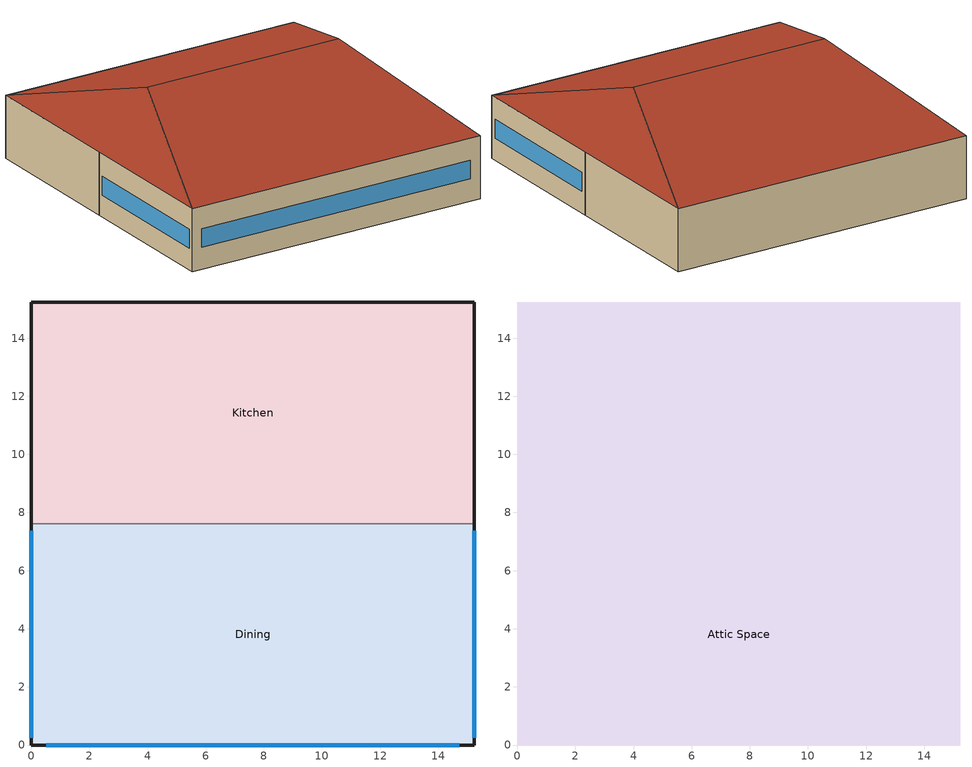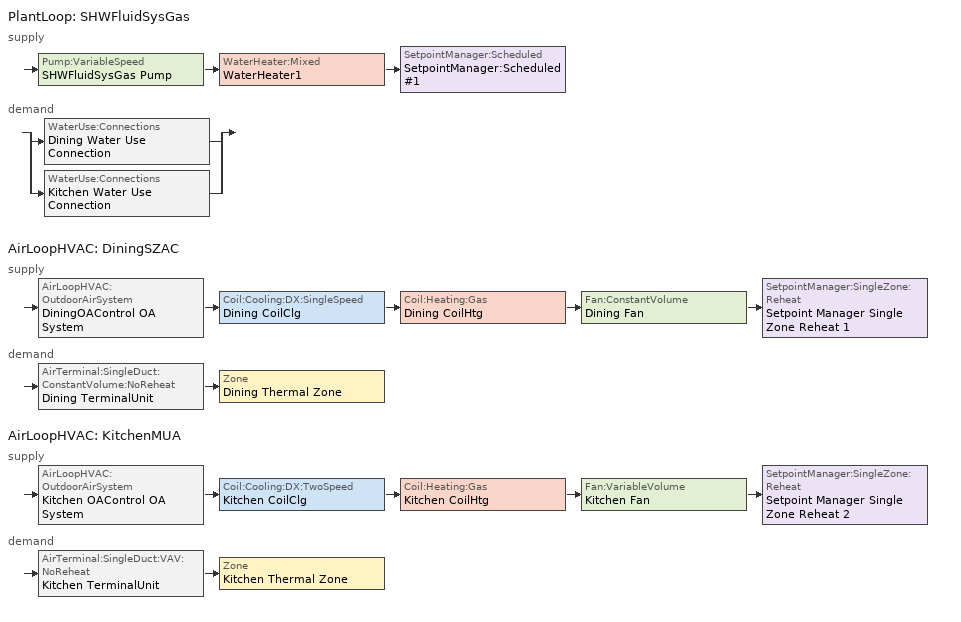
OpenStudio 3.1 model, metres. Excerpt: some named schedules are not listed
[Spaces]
Dining
 floor ground (Dining_Floor Base_CZ12-SlabOnOrBelowGradeF073): 15.24,7.62 15.24,0 0,0 0,7.62 z0
 wall outside (Base_CZ12-NonresMetalFrameWallU055): 0,7.62 0,0 15.24,0 15.24,7.62 z0:3.05
 wall to Kitchen (NACM_Interior Wall): 15.24,7.62 0,7.62 z0:3.05
 window (Base_AllCZ_FixedWindowU34): 15.24,0.25 15.24,7.37 / 0.51,0 14.74,0 / 0,7.37 0,0.25 z1.07:1.98
Kitchen
 floor ground (Kitchen_Floor Base_CZ12-SlabOnOrBelowGradeF073): 15.24,15.24 15.24,7.62 0,7.62 0,15.24 z0
 wall outside (Base_CZ12-NonresMetalFrameWallU055): 15.24,7.62 15.24,15.24 0,15.24 0,7.62 z0:3.05
Attic Space
 floor to Dining (NACM_Drop Ceiling): 15.24,7.62 15.24,0 0,0 0,7.62 z3.05
 floor to Kitchen (NACM_Drop Ceiling): 15.24,15.24 15.24,7.62 0,7.62 0,15.24 z3.05
 roof outside (Base_CZ12-SteepNonresWoodFramingAndOtherRoofU034): 12.7,7.62,5.59 15.24,0,3.05 15.24,15.24,3.05; 12.7,7.62,5.59 15.24,15.24,3.05 0,15.24,3.05 2.54,7.62,5.59; 2.54,7.62,5.59 0,0,3.05 15.24,0,3.05 12.7,7.62,5.59; 2.54,7.62,5.59 0,15.24,3.05 0,0,3.05
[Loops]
PlantLoop 'SHWFluidSysGas'
 supply: Pump:VariableSpeed 'SHWFluidSysGas Pump' > WaterHeater:Mixed 'WaterHeater1' > SetpointManager:Scheduled 'SetpointManager:Scheduled #1'
 demand: split
  | WaterUse:Connections 'Dining Water Use Connection'
  | WaterUse:Connections 'Kitchen Water Use Connection'
AirLoopHVAC 'DiningSZAC'
 supply: AirLoopHVAC:OutdoorAirSystem 'DiningOAControl OA System' > Coil:Cooling:DX:SingleSpeed 'Dining CoilClg' > Coil:Heating:Gas 'Dining CoilHtg' > Fan:ConstantVolume 'Dining Fan' > SetpointManager:SingleZone:Reheat 'Setpoint Manager Single Zone Reheat 1'
 demand: AirTerminal:SingleDuct:ConstantVolume:NoReheat 'Dining TerminalUnit' > Zone 'Dining Thermal Zone'
AirLoopHVAC 'KitchenMUA'
 supply: AirLoopHVAC:OutdoorAirSystem 'Kitchen OAControl OA System' > Coil:Cooling:DX:TwoSpeed 'Kitchen CoilClg' > Coil:Heating:Gas 'Kitchen CoilHtg' > Fan:VariableVolume 'Kitchen Fan' > SetpointManager:SingleZone:Reheat 'Setpoint Manager Single Zone Reheat 2'
 demand: AirTerminal:SingleDuct:VAV:NoReheat 'Kitchen TerminalUnit' > Zone 'Kitchen Thermal Zone'
[Site]
SACRAMENTO EXECUTIVE: Latitude {deg}=38.58; Longitude {deg}=-121.49; Time Zone {hr}=-8; Elevation {m}=4.572
[SizingPeriod:DesignDay] Barometric Pressure {Pa}=101284; Wind Speed {m/s}=2.3; Sky Clearness=0; Rain Indicator=0; Snow Indicator=0; Day of Month=21; Daylight Saving Time Indicator=0; Humidity Indicating Type=Wetbulb; Dry-Bulb Temperature Range Modifier Type=DefaultMultipliers
Name | Maximum Dry-Bulb Temperature {C} | Daily Dry-Bulb Temperature Range {deltaC} | Humidity Indicating Conditions at Maximum Dry-Bulb | Wind Direction {deg} | Month | Day Type | Solar Model Indicator | ASHRAE Taub | ASHRAE Taud
SACRAMENTO EXECUTIVE Ann Htg 99.6% Condns DB | -0.3 | 0 | -0.3 | 330 | 12 | WinterDesignDay | ASHRAEClearSky
SACRAMENTO EXECUTIVE  June .4% Condns DB=>MCWB | 39.4 | 16.5 | 21.6 | 220 | 6 | SummerDesignDay | ASHRAETau | 0.362 | 2.413
SACRAMENTO EXECUTIVE  July .4% Condns DB=>MCWB | 40.1 | 17.7 | 22 | 220 | 7 | SummerDesignDay | ASHRAETau | 0.363 | 2.407
SACRAMENTO EXECUTIVE  August .4% Condns DB=>MCWB | 40.1 | 17.5 | 21.2 | 220 | 8 | SummerDesignDay | ASHRAETau | 0.347 | 2.442
[Site:WaterMainsTemperature]
Calculation Method=Schedule; Temperature Schedule=WaterMainCZ12
[Building]
QS Restaurant: North Axis {deg}=0
[Material]
Name | Roughness | Thickness {m} | Conductivity {W/m-K} | Density {kg/m3} | Specific Heat {J/kg-K} | Thermal Absorptance | Solar Absorptance | Visible Absorptance
Stucco - 7/8 in. | MediumRough | 0.022352 | 0.700948 | 1855.1 | 837.36 | 0.9 | 0.7 | 0.8
Air - Metal Wall Framing - 16 or 24 in. OC; Air - Metal Wall Framing - 16 or 24 in. OC 1 | Smooth | 0.1397 | 1.22017 | 1.28148 | 1004.832
Gypsum Board - 1/2 in. | Smooth | 0.0127 | 0.158656 | 640.739 | 1130.436 | 0.9 | 0.7 | 0.8
Gypsum Board - 5/8 in. | MediumRough | 0.016002 | 0.158656 | 640.739 | 1130.436 | 0.9 | 0.7 | 0.8
Metal Standing Seam - 1/16 in. | MediumRough | 0.0015875 | 2.21534 | 7820.53 | 502.416 | 0.8 | 0.75 | 0.8
Compliance Insulation R28.63 | Smooth | 0.116061 | 0.0230188 | 16.0185 | 1130.436 | 0.9 | 0.7 | 0.8
Acoustic Tile - 3/4 in. | MediumRough | 0.01905 | 0.0576335 | 288.332 | 795.492 | 0.9 | 0.7 | 0.8
Compliance Insulation R14.60 | Smooth | 0.0591861 | 0.0230188 | 16.0185 | 1130.436
Compliance Insulation R1.41 | Smooth | 0.00571591 | 0.0230188 | 16.0185 | 1130.436
Compliance Insulation R0.02 | Smooth | 8.10768e-05 | 0.0230188 | 16.0185 | 1130.436
[Construction]
Base_CZ12-NonresMetalFrameWallU055: Stucco - 7/8 in., Compliance Insulation R14.60, Compliance Insulation R1.41, Compliance Insulation R0.02, Compliance Insulation R0.02, Air - Metal Wall Framing - 16 or 24 in. OC, Gypsum Board - 1/2 in.
NACM_Interior Wall: Gypsum Board - 5/8 in., Air - Metal Wall Framing - 16 or 24 in. OC 1, Gypsum Board - 5/8 in.
Base_CZ12-SteepNonresWoodFramingAndOtherRoofU034: Metal Standing Seam - 1/16 in., Compliance Insulation R28.63
NACM_Drop Ceiling: Acoustic Tile - 3/4 in.
Base_AllCZ_FixedWindowU34: Base_AllCZ_FixedWindowU34 Material
[WindowMaterial:SimpleGlazingSystem]
Base_AllCZ_FixedWindowU34 Material: U-Factor {W/m2-K}=1.93061; Solar Heat Gain Coefficient=0.22; Visible Transmittance=0.42
[Construction:FfactorGroundFloor] F-Factor {W/m-K}=1.26344; Area {m2}=116.172; PerimeterExposed {m}=30.4855
Dining_Floor Base_CZ12-SlabOnOrBelowGradeF073; Kitchen_Floor Base_CZ12-SlabOnOrBelowGradeF073
[Space] Building Story=QS Restaurant 1
Name | Thermal Zone | Design Specification Outdoor Air Object
Attic Space | Attic Zn | Attic Zn Design Specification Outdoor Air
Dining | Dining Thermal Zone | Dining Thermal Zone Design Specification Outdoor Air
Kitchen | Kitchen Thermal Zone | Kitchen Thermal Zone Design Specification Outdoor Air
[ThermalZone] Multiplier=1; Use Ideal Air Loads=No
Attic Zn: 
Dining Thermal Zone: Primary Daylighting Control=Daylighting Control 1; Fraction of Zone Controlled by Primary Daylighting Control=0.452234; Secondary Daylighting Control=Daylighting Control 2; Fraction of Zone Controlled by Secondary Daylighting Control=0.317083; Thermostat=Dining Thermal Zone Thermostat
Kitchen Thermal Zone: Thermostat=Kitchen Thermal Zone Thermostat
[Sizing:Zone] Zone Cooling Design Supply Air Temperature {C}=14; Zone Heating Design Supply Air Temperature {C}=40; Zone Cooling Design Supply Air Humidity Ratio {kg-H2O/kg-air}=0.0085; Zone Heating Design Supply Air Humidity Ratio {kg-H2O/kg-air}=0.008; Zone Heating Sizing Factor=1; Zone Cooling Sizing Factor=1; Cooling Design Air Flow Method=DesignDay; Cooling Minimum Air Flow per Zone Floor Area {m3/s-m2}=0; Cooling Minimum Air Flow {m3/s}=0; Cooling Minimum Air Flow Fraction=0; Heating Maximum Air Flow per Zone Floor Area {m3/s-m2}=0; Heating Maximum Air Flow {m3/s}=0; Account for Dedicated Outdoor Air System=No; Dedicated Outdoor Air System Control Strategy=NeutralSupplyAir; Dedicated Outdoor Air Low Setpoint Temperature for Design {C}=autosize; Dedicated Outdoor Air High Setpoint Temperature for Design {C}=autosize
Name | Zone Cooling Design Supply Air Temperature Input Method | Zone Cooling Design Supply Air Temperature Difference {deltaC} | Zone Heating Design Supply Air Temperature Input Method | Zone Heating Design Supply Air Temperature Difference {deltaC} | Heating Design Air Flow Method | Heating Maximum Air Flow Fraction
Attic Zn | SupplyAirTemperature | 11.11 | SupplyAirTemperature | 11.11 | DesignDay | 0
Dining Thermal Zone | TemperatureDifference | 11.1111 | TemperatureDifference | 13.8889 | DesignDay | 0
Kitchen Thermal Zone | TemperatureDifference | 11.1111 | TemperatureDifference | 13.8889 | DesignDayWithLimit | 0.5
[Zone equipment]
Dining Thermal Zone: Dining TerminalUnit
Kitchen Thermal Zone: Kitchen Thermal Zone PropExhFan, Kitchen TerminalUnit
[BuildingStory]
QS Restaurant 1
[SpaceInfiltration:DesignFlowRate] Design Flow Rate Calculation Method=Flow/ExteriorWallArea; Flow per Exterior Surface Area {m3/s-m2}=0.00119482; Constant Term Coefficient=0; Temperature Term Coefficient=0; Velocity Term Coefficient=0.224052; Velocity Squared Term Coefficient=0
Name | Space or SpaceType | Schedule
Attic Space Space Infiltration Design Flow Rate 1 | Attic Space | On
Dining Space Infiltration Design Flow Rate 1 | Dining | RestaurantInfiltration
Kitchen Space Infiltration Design Flow Rate 1 | Kitchen | RestaurantInfiltration
[People:Definition] Number of People Calculation Method=People/Area; Fraction Radiant=0.3
Name | People per Space Floor Area {person/m2} | Sensible Heat Fraction
Dining People Definition | 0.358815 | 0.5
Kitchen People Definition | 0.0269098 | 0.366667
[People] Number of People Schedule=RestaurantOccupancy; Multiplier=1
Name | People Definition | Space or SpaceType | Activity Level Schedule
Dining People | Dining People Definition | Dining | Dining People Activity Level
Kitchen People | Kitchen People Definition | Kitchen | Kitchen People Activity Level
[Lights:Definition] Design Level Calculation Method=Watts/Area; Fraction Radiant=0.97; Return Air Fraction=0
Name | Watts per Space Floor Area {W/m2}
Dining Regulated Lights Definition | 4.84376
Kitchen Regulated Lights Definition | 10.2257
[Lights] Schedule=RestaurantLights; Fraction Replaceable=1
Name | Lights Definition | Space or SpaceType
Dining Regulated Lights | Dining Regulated Lights Definition | Dining
Kitchen Regulated Lights | Kitchen Regulated Lights Definition | Kitchen
[ElectricEquipment:Definition] Design Level Calculation Method=Watts/Area; Fraction Latent=0
Name | Watts per Space Floor Area {W/m2} | Fraction Radiant | Fraction Lost
Dining Recepticle Loads Definition | 5.38196 | 0.2 | 0
Dining Refrigeration Loads Definition | 2.69098 | 0 | 1
Kitchen Recepticle Loads Definition | 16.1459 | 0.2 | 0
Kitchen Refrigeration Loads Definition | 12.0556 | 0 | 1
[ElectricEquipment]
Name | Electric Equipment Definition | Space or SpaceType | Schedule
Dining Recepticle Loads | Dining Recepticle Loads Definition | Dining | RestaurantReceptacle
Dining Refrigeration Loads | Dining Refrigeration Loads Definition | Dining | RestaurantRefrigeration
Kitchen Recepticle Loads | Kitchen Recepticle Loads Definition | Kitchen | RestaurantReceptacle
Kitchen Refrigeration Loads | Kitchen Refrigeration Loads Definition | Kitchen | RestaurantRefrigeration
[PlantLoop]
SHWFluidSysGas: Glycol Concentration=0; Plant Loop Volume {m3}=Autocalculate; Load Distribution Scheme=Optimal
[Sizing:Plant]
SHWFluidSysGas: Loop Type=Heating; Design Loop Exit Temperature {C}=57.2222; Loop Design Temperature Difference {deltaC}=44.4444; Sizing Option=NonCoincident; Zone Timesteps in Averaging Window=1; Coincident Sizing Factor Mode=None
[WaterHeater:Mixed]
WaterHeater1: Tank Volume {m3}=0.113562; Setpoint Temperature Schedule=WaterHeater1 Setpoint Temp; Deadband Temperature Difference {deltaC}=2; Maximum Temperature Limit {C}=82.22; Heater Control Type=Cycle; Heater Maximum Capacity {W}=10930; Heater Fuel Type=NaturalGas; Heater Thermal Efficiency=0.8; Off Cycle Parasitic Fuel Consumption Rate {W}=0; Off Cycle Parasitic Heat Fraction to Tank=0.8; On Cycle Parasitic Fuel Consumption Rate {W}=0; Ambient Temperature Indicator=Schedule; Ambient Temperature Schedule=WaterHeater1 Ambient Temperature; Off Cycle Loss Coefficient to Ambient Temperature {W/K}=4.78699; On Cycle Loss Coefficient to Ambient Temperature {W/K}=4.78699; Use Side Effectiveness=1; Source Side Effectiveness=1; Use Side Design Flow Rate {m3/s}=autosize; Source Side Design Flow Rate {m3/s}=autosize; Indirect Water Heating Recovery Time {hr}=1.5; Source Side Flow Control Mode=IndirectHeatPrimarySetpoint
[Pump:VariableSpeed]
SHWFluidSysGas Pump: Rated Pump Head {Pa}=0; Pump Control Type=Intermittent; Skin Loss Radiative Fraction=0.5; Design Power Sizing Method=PowerPerFlowPerPressure; Design Electric Power per Unit Flow Rate {W/(m3/s)}=348701.1; Design Shaft Power per Unit Flow Rate per Unit Head {W-s/m3-Pa}=1.28205; Design Minimum Flow Rate Fraction=0
[SetpointManager:Scheduled]
SetpointManager:Scheduled #1: Control Variable=Temperature; Schedule=SHWFluidSysGas Supply Temp Schedule; Setpoint Node or NodeList=SHWFluidSysGas Supply Mixer Outlet Node
[WaterUse:Connections] Drain Water Heat Exchanger Type=None; Drain Water Heat Exchanger Destination=Plant
Name | Water Use Equipment Name 1
Dining Water Use Connection | Dining Water Use Equipment
Kitchen Water Use Connection | Kitchen Water Use Equipment
[WaterUse:Equipment:Definition]
Name | Peak Flow Rate {m3/s} | Target Temperature Schedule
Dining Water Use Definition | 2.53343e-05 | Dining Target SHW Temp
Kitchen Water Use Definition | 1.89997e-06 | Kitchen Target SHW Temp
[WaterUse:Equipment] Flow Rate Fraction Schedule=RestaurantServiceHotWater
Name | Water Use Equipment Definition
Dining Water Use Equipment | Dining Water Use Definition
Kitchen Water Use Equipment | Kitchen Water Use Definition
[GasEquipment:Definition]
Kitchen Gas Equipment Loads Definition: Design Level Calculation Method=Watts/Area; Watts per Space Floor Area {W/m2}=102.18; Fraction Latent=0; Fraction Radiant=0.15; Fraction Lost=0.85
[GasEquipment]
Kitchen Gas Equipment Loads: Gas Equipment Definition=Kitchen Gas Equipment Loads Definition; Space or SpaceType=Kitchen; Schedule=RestaurantGasEquip
[AirLoopHVAC] Availability Schedule=RestaurantHVACAvail
Name | Design Supply Air Flow Rate {m3/s} | Design Return Air Flow Fraction of Supply Air Flow
DiningSZAC | 0.651269 | 1
KitchenMUA | 0.943895 | 0
[Sizing:System] Type of Load to Size On=Sensible; Design Outdoor Air Flow Rate {m3/s}=Autosize; Central Heating Maximum System Air Flow Ratio=1; Preheat Design Temperature {C}=5.68434e-14; Preheat Design Humidity Ratio {kg-H2O/kg-Air}=0; Precool Design Temperature {C}=5.68434e-14; Precool Design Humidity Ratio {kg-H2O/kg-Air}=0; Central Cooling Design Supply Air Temperature {C}=12.7778; Central Heating Design Supply Air Temperature {C}=35; Sizing Option=NonCoincident; 100% Outdoor Air in Cooling=No; 100% Outdoor Air in Heating=No; Central Cooling Design Supply Air Humidity Ratio {kg-H2O/kg-Air}=0.0085; Central Heating Design Supply Air Humidity Ratio {kg-H2O/kg-Air}=0.008; Cooling Design Air Flow Method=DesignDay; Cooling Design Air Flow Rate {m3/s}=0; Heating Design Air Flow Method=DesignDay; Heating Design Air Flow Rate {m3/s}=0; System Outdoor Air Method=ZoneSum; Zone Maximum Outdoor Air Fraction=1; Cooling Supply Air Flow Rate Per Floor Area {m3/s-m2}=0.00996765; Cooling Fraction of Autosized Cooling Supply Air Flow Rate=1; Cooling Supply Air Flow Rate Per Unit Cooling Capacity {m3/s-W}=3.94755e-05; Heating Supply Air Flow Rate Per Floor Area {m3/s-m2}=0.00996765; Heating Fraction of Autosized Heating Supply Air Flow Rate=1; Heating Fraction of Autosized Cooling Supply Air Flow Rate=1; Heating Supply Air Flow Rate Per Unit Heating Capacity {m3/s-W}=3.15882e-05; Cooling Design Capacity Method=CoolingDesignCapacity; Cooling Design Capacity {W}=autosize; Cooling Design Capacity Per Floor Area {W/m2}=234.7; Fraction of Autosized Cooling Design Capacity=1; Heating Design Capacity Method=HeatingDesignCapacity; Heating Design Capacity {W}=autosize; Heating Design Capacity Per Floor Area {W/m2}=157; Fraction of Autosized Heating Design Capacity=1; Central Cooling Capacity Control Method=OnOff
DiningSZAC; KitchenMUA
[AvailabilityManager:NightCycle] Applicability Schedule=Always On Discrete; Control Type=CycleOnControlZone; Thermostat Tolerance {deltaC}=1.11111; Cycling Run Time Control Type=ThermostatWithMinimumRunTime; Cycling Run Time {s}=900
Availability Manager Night Cycle 1; Availability Manager Night Cycle 2
[Fan:ConstantVolume]
Dining Fan: Availability Schedule=Always On Discrete; Fan Total Efficiency=0.56225; Pressure Rise {Pa}=955.919; Maximum Flow Rate {m3/s}=0.651269; Motor Efficiency=0.865; Motor In Airstream Fraction=1
[Coil:Heating:Gas] Availability Schedule=Always On Discrete; Gas Burner Efficiency=0.815459; Parasitic Electric Load {W}=0; Part Load Fraction Correlation Curve=CoilHtgFurnFIRRatio_fQRatio; Parasitic Gas Load {W}=0
Name | Nominal Capacity {W}
Dining CoilHtg | 15108.8
Kitchen CoilHtg | 25179.2
[Coil:Cooling:DX:SingleSpeed]
Dining CoilClg: Availability Schedule=Always On Discrete; Rated Total Cooling Capacity {W}=17332.5; Rated Sensible Heat Ratio=autosize; Rated COP {W/W}=4.07563; Rated Air Flow Rate {m3/s}=0.651269; Rated Evaporator Fan Power Per Volume Flow Rate {W/(m3/s)}=773.3; Total Cooling Capacity Function of Temperature Curve=CoilClgDXQRatio_fTwbToadbSI; Total Cooling Capacity Function of Flow Fraction Curve=CoilClgDXSnglQRatio_fCFMRatio; Energy Input Ratio Function of Temperature Curve=CoilClgDXSEEREIR_fTwbToadbSI; Energy Input Ratio Function of Flow Fraction Curve=CoilClgDXSnglEIRRatio_fCFMRatio; Part Load Fraction Correlation Curve=CoilClgDXSEEREIRRatio_fQFrac; Minimum Outdoor Dry-Bulb Temperature for Compressor Operation {C}=-25; Condenser Type=AirCooled; Evaporative Condenser Effectiveness=0; Evaporative Condenser Air Flow Rate {m3/s}=Autosize; Evaporative Condenser Pump Rated Power Consumption {W}=Autosize; Crankcase Heater Capacity {W}=47.2363; Maximum Outdoor Dry-Bulb Temperature for Crankcase Heater Operation {C}=10; Basin Heater Capacity {W/K}=0; Basin Heater Setpoint Temperature {C}=10
[Controller:OutdoorAir] Economizer Control Type=FixedDryBulb; Economizer Control Action Type=ModulateFlow; Economizer Maximum Limit Dry-Bulb Temperature {C}=23.8889; Economizer Maximum Limit Enthalpy {J/kg}=116300; Lockout Type=NoLockout; High Humidity Control=No
Name | Minimum Outdoor Air Flow Rate {m3/s} | Maximum Outdoor Air Flow Rate {m3/s} | Minimum Limit Type | Minimum Outdoor Air Schedule | Maximum Fraction of Outdoor Air Schedule | Controller Mechanical Ventilation | Heat Recovery Bypass Control Type
DiningOAControl | 0 | Autosize | FixedMinimum | DiningOAControl Schedule | DiningOAControl Max OA Schedule | DiningOAControl Mech Vent Controller | BypassWhenWithinEconomizerLimits
Kitchen OAControl | 0.943895 | 0.943895 | ProportionalMinimum | Always On Discrete | Kitchen OAControl Max OA Schedule | Kitchen OAControl Mech Vent Controller | BypassWhenOAFlowGreaterThanMinimum
[Controller:MechanicalVentilation] Availability Schedule=Always On Discrete; System Outdoor Air Method=ZoneSum
Name | Demand Controlled Ventilation
DiningOAControl Mech Vent Controller | Yes
Kitchen OAControl Mech Vent Controller
[AirLoopHVAC:OutdoorAirSystem]
Name | Controller
DiningOAControl OA System | DiningOAControl
Kitchen OAControl OA System | Kitchen OAControl
[SetpointManager:SingleZone:Reheat]
Name | Minimum Supply Air Temperature {C} | Maximum Supply Air Temperature {C} | Control Zone | Setpoint Node or NodeList
Setpoint Manager Single Zone Reheat 1 | -99 | 99 | Dining Thermal Zone | Dining Fan Outlet Node
Setpoint Manager Single Zone Reheat 2 | 12.7778 | 35 | Kitchen Thermal Zone | Kitchen Fan Outlet Node
[Fan:VariableVolume]
Kitchen Fan: Availability Schedule=Always On Discrete; Fan Total Efficiency=0.56225; Pressure Rise {Pa}=955.919; Maximum Flow Rate {m3/s}=0.943895; Fan Power Minimum Flow Rate Input Method=FixedFlowRate; Fan Power Minimum Flow Fraction=0; Fan Power Minimum Air Flow Rate {m3/s}=0.943895; Motor Efficiency=0.865; Motor In Airstream Fraction=1; Fan Power Coefficient 1=0.027828; Fan Power Coefficient 2=0.026583; Fan Power Coefficient 3=-0.087069; Fan Power Coefficient 4=1.03092; Fan Power Coefficient 5=0
[Coil:Cooling:DX:TwoSpeed]
Kitchen CoilClg: Availability Schedule=Always On Discrete; Rated High Speed Total Cooling Capacity {W}=25120.4; Rated High Speed Sensible Heat Ratio=Autosize; Rated High Speed COP {W/W}=3.90941; Rated High Speed Air Flow Rate {m3/s}=0.943895; Unit Internal Static Air Pressure {Pa}=773.3; Total Cooling Capacity Function of Temperature Curve=CoilClgDXQRatio_fTwbToadbSI; Total Cooling Capacity Function of Flow Fraction Curve=CoilClgDXDblQRatio_fCFMRatio; Energy Input Ratio Function of Temperature Curve=CoilClgDXEIRRatio_fTwbToadbSI; Energy Input Ratio Function of Flow Fraction Curve=CoilClgDXDblEIRRatio_fCFMRatio; Part Load Fraction Correlation Curve=CoilClgDXEIRRatio_fQFrac; Rated Low Speed Total Cooling Capacity {W}=12560.2; Rated Low Speed Sensible Heat Ratio=Autosize; Rated Low Speed COP {W/W}=3.90941; Rated Low Speed Air Flow Rate {m3/s}=0.471947; Low Speed Total Cooling Capacity Function of Temperature Curve=CoilClgDXQRatio_fTwbToadbSI 1; Low Speed Energy Input Ratio Function of Temperature Curve=CoilClgDXEIRRatio_fTwbToadbSI 1; Condenser Type=AirCooled; Minimum Outdoor Dry-Bulb Temperature for Compressor Operation {C}=-25; High Speed Evaporative Condenser Effectiveness=0; High Speed Evaporative Condenser Air Flow Rate {m3/s}=Autosize; High Speed Evaporative Condenser Pump Rated Power Consumption {W}=Autosize; Low Speed Evaporative Condenser Effectiveness=0; Low Speed Evaporative Condenser Air Flow Rate {m3/s}=Autosize; Low Speed Evaporative Condenser Pump Rated Power Consumption {W}=Autosize; Basin Heater Capacity {W/K}=0; Basin Heater Setpoint Temperature {C}=10
[DesignSpecification:OutdoorAir] Outdoor Air Method=Maximum
Name | Outdoor Air Flow per Person {m3/s-person} | Outdoor Air Flow per Floor Area {m3/s-m2}
Attic Zn Design Specification Outdoor Air | 0 | 0
Dining Thermal Zone Design Specification Outdoor Air | 0.00707888 | 0.000762
Kitchen Thermal Zone Design Specification Outdoor Air | 0 | 0.008125
[ThermostatSetpoint:DualSetpoint] Heating Setpoint Temperature Schedule=RestaurantHtgSetpt; Cooling Setpoint Temperature Schedule=RestaurantClgSetpt
Dining Thermal Zone Thermostat; Kitchen Thermal Zone Thermostat
[Daylighting:Control] Space=Dining; Position X-Coordinate {m}=7.62149; Position Z-Coordinate {m}=0.762; Lighting Control Type=Continuous; Minimum Input Power Fraction for Continuous Dimming Control=0.1; Minimum Light Output Fraction for Continuous Dimming Control=0.1
Name | Position Y-Coordinate {m} | Illuminance Setpoint {lux}
Daylighting Control 1 | 1.9817 | 187.5
Daylighting Control 2 | 3.96341 | 250
[AirTerminal:SingleDuct:ConstantVolume:NoReheat]
Dining TerminalUnit: Availability Schedule=Always On Discrete; Maximum Air Flow Rate {m3/s}=0.651269
[Fan:ZoneExhaust]
Kitchen Thermal Zone PropExhFan: Availability Schedule=RestaurantHVACAvail; Fan Total Efficiency=0.4325; Pressure Rise {Pa}=595.958; Maximum Flow Rate {m3/s}=1.13267; Flow Fraction Schedule=RestaurantExhaustHoodEqualOrLessThan5000cfm; System Availability Manager Coupling Mode=Decoupled; Balanced Exhaust Fraction Schedule=On
[AirTerminal:SingleDuct:VAV:NoReheat]
Kitchen TerminalUnit: Availability Schedule=Always On Discrete; Maximum Air Flow Rate {m3/s}=0.943895; Zone Minimum Air Flow Input Method=FixedFlowRate; Constant Minimum Air Flow Fraction=0.3; Fixed Minimum Air Flow Rate {m3/s}=0.943895; Control For Outdoor Air=No
[Curve:Biquadratic] Minimum Value of x=13.89; Maximum Value of x=25; Minimum Value of y=23.89; Maximum Value of y=46.11; Minimum Curve Output=0.77
Name | Coefficient1 Constant | Coefficient2 x | Coefficient3 x**2 | Coefficient4 y | Coefficient5 y**2 | Coefficient6 x*y | Maximum Curve Output
CoilClgDXQRatio_fTwbToadbSI; CoilClgDXQRatio_fTwbToadbSI 1 | 0.86779 | 0.014245 | 0.000554 | -0.007569 | 3.2e-05 | -0.000191 | 1.29
CoilClgDXEIRRatio_fTwbToadbSI; CoilClgDXEIRRatio_fTwbToadbSI 1 | 0.116709 | 0.028458 | -0.000411 | 0.021422 | 0.000162 | -0.00068 | 1.33
[Curve:Cubic]
Name | Coefficient1 Constant | Coefficient2 x | Coefficient3 x**2 | Coefficient4 x**3 | Minimum Value of x | Maximum Value of x | Minimum Curve Output | Maximum Curve Output
CoilClgDXSEEREIRRatio_fQFrac | 1 | 0 | 0 | 0 | 0.7 | 1 | 1 | 1
CoilClgDXEIRRatio_fQFrac | 0 | 5.1091 | -8.5515 | 4.4744 | 0.7 | 1 | 0.92 | 1
CoilClgDXDblEIRRatio_fCFMRatio | 1.00795 | 0.345441 | -0.692289 | 0.338899 | 0 | 100
CoilClgDXDblQRatio_fCFMRatio | 0.472786 | 1.24334 | -1.03871 | 0.322578 | 0 | 100 | 0.47
[Curve:Quadratic]
Name | Coefficient1 Constant | Coefficient2 x | Coefficient3 x**2 | Minimum Value of x | Maximum Value of x | Minimum Curve Output | Maximum Curve Output
CoilClgDXSnglQRatio_fCFMRatio | 0.8 | 0.2 | 0 | 0 | 100 | 0.8
CoilClgDXSnglEIRRatio_fCFMRatio | 1.156 | -0.1816 | 0.0256 | 0 | 100
CoilHtgFurnFIRRatio_fQRatio | 0.01861 | 1.09421 | -0.112819 | 0.7 | 1 | 0.73 | 1
[Table:MultiVariableLookup]
CoilClgDXSEEREIR_fTwbToadbSI: EvaluateCurveToLimits, BiQuadratic, 1, Temperature, Temperature, Dimensionless, 2, 19.44, 35, 1, 19.44, 27.78, 0.78414, 19.44, 43.33, 1.21791, 13.89, 35, 1.16301, 13.89, 27.78, 0.916875, 13.89, 43.33, 1.41138, 25, 35, 0.884805, 25, 27.78, 0.690413, 25, 43.33, 1.08116
[Schedule:Day]
WaterMainCZ12Jan: 1, 0, 10.7778, 2, 0, 10.7778, 3, 0, 10.7778, 4, 0, 10.7778, 5, 0, 10.7778, 6, 0, 10.7778, 7, 0, 10.7778, 8, 0, 10.7778, 9, 0, 10.7778, 10, 0, 10.7778, 11, 0, 10.7778, 12, 0, 10.7778, 13, 0, 10.7778, 14, 0, 10.7778, 15, 0, 10.7778, 16, 0, 10.7778, 17, 0, 10.7778, 18, 0, 10.7778, 19, 0, 10.7778, 20, 0, 10.7778, 21, 0, 10.7778, 22, 0, 10.7778, 23, 0, 10.7778, 24, 0, 10.7778
WaterMainCZ12Feb: 1, 0, 10.8333, 2, 0, 10.8333, 3, 0, 10.8333, 4, 0, 10.8333, 5, 0, 10.8333, 6, 0, 10.8333, 7, 0, 10.8333, 8, 0, 10.8333, 9, 0, 10.8333, 10, 0, 10.8333, 11, 0, 10.8333, 12, 0, 10.8333, 13, 0, 10.8333, 14, 0, 10.8333, 15, 0, 10.8333, 16, 0, 10.8333, 17, 0, 10.8333, 18, 0, 10.8333, 19, 0, 10.8333, 20, 0, 10.8333, 21, 0, 10.8333, 22, 0, 10.8333, 23, 0, 10.8333, 24, 0, 10.8333
WaterMainCZ12Mar: 1, 0, 11.5, 2, 0, 11.5, 3, 0, 11.5, 4, 0, 11.5, 5, 0, 11.5, 6, 0, 11.5, 7, 0, 11.5, 8, 0, 11.5, 9, 0, 11.5, 10, 0, 11.5, 11, 0, 11.5, 12, 0, 11.5, 13, 0, 11.5, 14, 0, 11.5, 15, 0, 11.5, 16, 0, 11.5, 17, 0, 11.5, 18, 0, 11.5, 19, 0, 11.5, 20, 0, 11.5, 21, 0, 11.5, 22, 0, 11.5, 23, 0, 11.5, 24, 0, 11.5
WaterMainCZ12Apr: 1, 0, 12.5556, 2, 0, 12.5556, 3, 0, 12.5556, 4, 0, 12.5556, 5, 0, 12.5556, 6, 0, 12.5556, 7, 0, 12.5556, 8, 0, 12.5556, 9, 0, 12.5556, 10, 0, 12.5556, 11, 0, 12.5556, 12, 0, 12.5556, 13, 0, 12.5556, 14, 0, 12.5556, 15, 0, 12.5556, 16, 0, 12.5556, 17, 0, 12.5556, 18, 0, 12.5556, 19, 0, 12.5556, 20, 0, 12.5556, 21, 0, 12.5556, 22, 0, 12.5556, 23, 0, 12.5556, 24, 0, 12.5556
WaterMainCZ12May: 1, 0, 12.6111, 2, 0, 12.6111, 3, 0, 12.6111, 4, 0, 12.6111, 5, 0, 12.6111, 6, 0, 12.6111, 7, 0, 12.6111, 8, 0, 12.6111, 9, 0, 12.6111, 10, 0, 12.6111, 11, 0, 12.6111, 12, 0, 12.6111, 13, 0, 12.6111, 14, 0, 12.6111, 15, 0, 12.6111, 16, 0, 12.6111, 17, 0, 12.6111, 18, 0, 12.6111, 19, 0, 12.6111, 20, 0, 12.6111, 21, 0, 12.6111, 22, 0, 12.6111, 23, 0, 12.6111, 24, 0, 12.6111
WaterMainCZ12Jun: 1, 0, 14.4444, 2, 0, 14.4444, 3, 0, 14.4444, 4, 0, 14.4444, 5, 0, 14.4444, 6, 0, 14.4444, 7, 0, 14.4444, 8, 0, 14.4444, 9, 0, 14.4444, 10, 0, 14.4444, 11, 0, 14.4444, 12, 0, 14.4444, 13, 0, 14.4444, 14, 0, 14.4444, 15, 0, 14.4444, 16, 0, 14.4444, 17, 0, 14.4444, 18, 0, 14.4444, 19, 0, 14.4444, 20, 0, 14.4444, 21, 0, 14.4444, 22, 0, 14.4444, 23, 0, 14.4444, 24, 0, 14.4444
WaterMainCZ12Jul: 1, 0, 15.6667, 2, 0, 15.6667, 3, 0, 15.6667, 4, 0, 15.6667, 5, 0, 15.6667, 6, 0, 15.6667, 7, 0, 15.6667, 8, 0, 15.6667, 9, 0, 15.6667, 10, 0, 15.6667, 11, 0, 15.6667, 12, 0, 15.6667, 13, 0, 15.6667, 14, 0, 15.6667, 15, 0, 15.6667, 16, 0, 15.6667, 17, 0, 15.6667, 18, 0, 15.6667, 19, 0, 15.6667, 20, 0, 15.6667, 21, 0, 15.6667, 22, 0, 15.6667, 23, 0, 15.6667, 24, 0, 15.6667
WaterMainCZ12Aug: 1, 0, 16.2778, 2, 0, 16.2778, 3, 0, 16.2778, 4, 0, 16.2778, 5, 0, 16.2778, 6, 0, 16.2778, 7, 0, 16.2778, 8, 0, 16.2778, 9, 0, 16.2778, 10, 0, 16.2778, 11, 0, 16.2778, 12, 0, 16.2778, 13, 0, 16.2778, 14, 0, 16.2778, 15, 0, 16.2778, 16, 0, 16.2778, 17, 0, 16.2778, 18, 0, 16.2778, 19, 0, 16.2778, 20, 0, 16.2778, 21, 0, 16.2778, 22, 0, 16.2778, 23, 0, 16.2778, 24, 0, 16.2778
WaterMainCZ12Sep: 1, 0, 16, 2, 0, 16, 3, 0, 16, 4, 0, 16, 5, 0, 16, 6, 0, 16, 7, 0, 16, 8, 0, 16, 9, 0, 16, 10, 0, 16, 11, 0, 16, 12, 0, 16, 13, 0, 16, 14, 0, 16, 15, 0, 16, 16, 0, 16, 17, 0, 16, 18, 0, 16, 19, 0, 16, 20, 0, 16, 21, 0, 16, 22, 0, 16, 23, 0, 16, 24, 0, 16
WaterMainCZ12Oct: 1, 0, 15.7778, 2, 0, 15.7778, 3, 0, 15.7778, 4, 0, 15.7778, 5, 0, 15.7778, 6, 0, 15.7778, 7, 0, 15.7778, 8, 0, 15.7778, 9, 0, 15.7778, 10, 0, 15.7778, 11, 0, 15.7778, 12, 0, 15.7778, 13, 0, 15.7778, 14, 0, 15.7778, 15, 0, 15.7778, 16, 0, 15.7778, 17, 0, 15.7778, 18, 0, 15.7778, 19, 0, 15.7778, 20, 0, 15.7778, 21, 0, 15.7778, 22, 0, 15.7778, 23, 0, 15.7778, 24, 0, 15.7778
WaterMainCZ12Nov: 1, 0, 14, 2, 0, 14, 3, 0, 14, 4, 0, 14, 5, 0, 14, 6, 0, 14, 7, 0, 14, 8, 0, 14, 9, 0, 14, 10, 0, 14, 11, 0, 14, 12, 0, 14, 13, 0, 14, 14, 0, 14, 15, 0, 14, 16, 0, 14, 17, 0, 14, 18, 0, 14, 19, 0, 14, 20, 0, 14, 21, 0, 14, 22, 0, 14, 23, 0, 14, 24, 0, 14
WaterMainCZ12Dec: 1, 0, 11.7222, 2, 0, 11.7222, 3, 0, 11.7222, 4, 0, 11.7222, 5, 0, 11.7222, 6, 0, 11.7222, 7, 0, 11.7222, 8, 0, 11.7222, 9, 0, 11.7222, 10, 0, 11.7222, 11, 0, 11.7222, 12, 0, 11.7222, 13, 0, 11.7222, 14, 0, 11.7222, 15, 0, 11.7222, 16, 0, 11.7222, 17, 0, 11.7222, 18, 0, 11.7222, 19, 0, 11.7222, 20, 0, 11.7222, 21, 0, 11.7222, 22, 0, 11.7222, 23, 0, 11.7222, 24, 0, 11.7222
RestaurantOccupancySun: 1, 0, 0.2, 2, 0, 0.2, 3, 0, 0.05, 4, 0, 0, 5, 0, 0, 6, 0, 0, 7, 0, 0, 8, 0, 0, 9, 0, 0, 10, 0, 0, 11, 0, 0.1, 12, 0, 0.2, 13, 0, 0.25, 14, 0, 0.25, 15, 0, 0.15, 16, 0, 0.2, 17, 0, 0.25, 18, 0, 0.35, 19, 0, 0.55, 20, 0, 0.65, 21, 0, 0.7, 22, 0, 0.35, 23, 0, 0.2, 24, 0, 0.2
RestaurantOccupancyWD: 1, 0, 0.15, 2, 0, 0.15, 3, 0, 0.05, 4, 0, 0, 5, 0, 0, 6, 0, 0, 7, 0, 0, 8, 0, 0.05, 9, 0, 0.05, 10, 0, 0.05, 11, 0, 0.2, 12, 0, 0.5, 13, 0, 0.8, 14, 0, 0.7, 15, 0, 0.4, 16, 0, 0.2, 17, 0, 0.25, 18, 0, 0.5, 19, 0, 0.8, 20, 0, 0.8, 21, 0, 0.8, 22, 0, 0.5, 23, 0, 0.35, 24, 0, 0.2
RestaurantOccupancySat: 1, 0, 0.3, 2, 0, 0.25, 3, 0, 0.05, 4, 0, 0, 5, 0, 0, 6, 0, 0, 7, 0, 0, 8, 0, 0, 9, 0, 0, 10, 0, 0.05, 11, 0, 0.2, 12, 0, 0.45, 13, 0, 0.5, 14, 0, 0.5, 15, 0, 0.35, 16, 0, 0.3, 17, 0, 0.3, 18, 0, 0.3, 19, 0, 0.7, 20, 0, 0.9, 21, 0, 0.7, 22, 0, 0.65, 23, 0, 0.55, 24, 0, 0.35
OnDay: 1, 0, 1, 2, 0, 1, 3, 0, 1, 4, 0, 1, 5, 0, 1, 6, 0, 1, 7, 0, 1, 8, 0, 1, 9, 0, 1, 10, 0, 1, 11, 0, 1, 12, 0, 1, 13, 0, 1, 14, 0, 1, 15, 0, 1, 16, 0, 1, 17, 0, 1, 18, 0, 1, 19, 0, 1, 20, 0, 1, 21, 0, 1, 22, 0, 1, 23, 0, 1, 24, 0, 1
OffDay: 1, 0, 0, 2, 0, 0, 3, 0, 0, 4, 0, 0, 5, 0, 0, 6, 0, 0, 7, 0, 0, 8, 0, 0, 9, 0, 0, 10, 0, 0, 11, 0, 0, 12, 0, 0, 13, 0, 0, 14, 0, 0, 15, 0, 0, 16, 0, 0, 17, 0, 0, 18, 0, 0, 19, 0, 0, 20, 0, 0, 21, 0, 0, 22, 0, 0, 23, 0, 0, 24, 0, 0
RestaurantReceptacleSun: 1, 0, 0.2, 2, 0, 0.15, 3, 0, 0.15, 4, 0, 0.15, 5, 0, 0.15, 6, 0, 0.15, 7, 0, 0.3, 8, 0, 0.3, 9, 0, 0.5, 10, 0, 0.5, 11, 0, 0.7, 12, 0, 0.7, 13, 0, 0.7, 14, 0, 0.7, 15, 0, 0.7, 16, 0, 0.7, 17, 0, 0.6, 18, 0, 0.6, 19, 0, 0.6, 20, 0, 0.6, 21, 0, 0.6, 22, 0, 0.6, 23, 0, 0.5, 24, 0, 0.3
RestaurantReceptacleWD: 1, 0, 0.15, 2, 0, 0.15, 3, 0, 0.15, 4, 0, 0.15, 5, 0, 0.15, 6, 0, 0.2, 7, 0, 0.4, 8, 0, 0.4, 9, 0, 0.6, 10, 0, 0.6, 11, 0, 0.9, 12, 0, 0.9, 13, 0, 0.9, 14, 0, 0.9, 15, 0, 0.9, 16, 0, 0.9, 17, 0, 0.9, 18, 0, 0.9, 19, 0, 0.9, 20, 0, 0.9, 21, 0, 0.9, 22, 0, 0.9, 23, 0, 0.5, 24, 0, 0.3
RestaurantReceptacleSat: 1, 0, 0.2, 2, 0, 0.15, 3, 0, 0.15, 4, 0, 0.15, 5, 0, 0.15, 6, 0, 0.15, 7, 0, 0.3, 8, 0, 0.3, 9, 0, 0.6, 10, 0, 0.6, 11, 0, 0.8, 12, 0, 0.8, 13, 0, 0.8, 14, 0, 0.8, 15, 0, 0.8, 16, 0, 0.8, 17, 0, 0.8, 18, 0, 0.9, 19, 0, 0.9, 20, 0, 0.9, 21, 0, 0.9, 22, 0, 0.9, 23, 0, 0.5, 24, 0, 0.3
RestaurantGasEquipSun: 1, 0, 0.5, 2, 0, 0, 3, 0, 0, 4, 0, 0, 5, 0, 0, 6, 0, 0, 7, 0, 0, 8, 0, 0, 9, 0, 0, 10, 0, 0.5, 11, 0, 0.9, 12, 0, 0.9, 13, 0, 0.9, 14, 0, 0.9, 15, 0, 0.75, 16, 0, 0.75, 17, 0, 0.75, 18, 0, 0.9, 19, 0, 0.9, 20, 0, 0.9, 21, 0, 0.9, 22, 0, 0.75, 23, 0, 0.5, 24, 0, 0.5
RestaurantGasEquipWD: 1, 0, 0.5, 2, 0, 0, 3, 0, 0, 4, 0, 0, 5, 0, 0, 6, 0, 0, 7, 0, 0, 8, 0, 0.5, 9, 0, 0.5, 10, 0, 0.5, 11, 0, 0.9, 12, 0, 0.9, 13, 0, 0.9, 14, 0, 0.9, 15, 0, 0.75, 16, 0, 0.75, 17, 0, 0.75, 18, 0, 0.9, 19, 0, 0.9, 20, 0, 0.9, 21, 0, 0.9, 22, 0, 0.75, 23, 0, 0.5, 24, 0, 0.5
RestaurantGasEquipSat: 1, 0, 0.5, 2, 0, 0, 3, 0, 0, 4, 0, 0, 5, 0, 0, 6, 0, 0, 7, 0, 0, 8, 0, 0, 9, 0, 0.5, 10, 0, 0.5, 11, 0, 0.9, 12, 0, 0.9, 13, 0, 0.9, 14, 0, 0.9, 15, 0, 0.75, 16, 0, 0.75, 17, 0, 0.75, 18, 0, 0.9, 19, 0, 0.9, 20, 0, 0.9, 21, 0, 0.9, 22, 0, 0.75, 23, 0, 0.75, 24, 0, 0.5
RestaurantRefrigerationSun; RestaurantRefrigerationWD; RestaurantRefrigerationSat: 1, 0, 0.9, 2, 0, 0.9, 3, 0, 0.9, 4, 0, 0.9, 5, 0, 0.9, 6, 0, 0.9, 7, 0, 0.9, 8, 0, 0.9, 9, 0, 0.9, 10, 0, 0.9, 11, 0, 0.9, 12, 0, 0.9, 13, 0, 0.9, 14, 0, 0.9, 15, 0, 0.9, 16, 0, 0.9, 17, 0, 0.9, 18, 0, 0.9, 19, 0, 0.9, 20, 0, 0.9, 21, 0, 0.9, 22, 0, 0.9, 23, 0, 0.9, 24, 0, 0.9
RestaurantInfiltrationSun: 1, 0, 0.25, 2, 0, 0.25, 3, 0, 0.25, 4, 0, 1, 5, 0, 1, 6, 0, 1, 7, 0, 1, 8, 0, 1, 9, 0, 1, 10, 0, 0.25, 11, 0, 0.25, 12, 0, 0.25, 13, 0, 0.25, 14, 0, 0.25, 15, 0, 0.25, 16, 0, 0.25, 17, 0, 0.25, 18, 0, 0.25, 19, 0, 0.25, 20, 0, 0.25, 21, 0, 0.25, 22, 0, 0.25, 23, 0, 0.25, 24, 0, 0.25
RestaurantInfiltrationWD: 1, 0, 0.25, 2, 0, 0.25, 3, 0, 0.25, 4, 0, 1, 5, 0, 1, 6, 0, 1, 7, 0, 0.25, 8, 0, 0.25, 9, 0, 0.25, 10, 0, 0.25, 11, 0, 0.25, 12, 0, 0.25, 13, 0, 0.25, 14, 0, 0.25, 15, 0, 0.25, 16, 0, 0.25, 17, 0, 0.25, 18, 0, 0.25, 19, 0, 0.25, 20, 0, 0.25, 21, 0, 0.25, 22, 0, 0.25, 23, 0, 0.25, 24, 0, 0.25
RestaurantInfiltrationSat: 1, 0, 0.25, 2, 0, 0.25, 3, 0, 0.25, 4, 0, 1, 5, 0, 1, 6, 0, 1, 7, 0, 1, 8, 0, 1, 9, 0, 0.25, 10, 0, 0.25, 11, 0, 0.25, 12, 0, 0.25, 13, 0, 0.25, 14, 0, 0.25, 15, 0, 0.25, 16, 0, 0.25, 17, 0, 0.25, 18, 0, 0.25, 19, 0, 0.25, 20, 0, 0.25, 21, 0, 0.25, 22, 0, 0.25, 23, 0, 0.25, 24, 0, 0.25
RestaurantServiceHotWaterSun: 1, 0, 0.25, 2, 0, 0.2, 3, 0, 0.2, 4, 0, 0, 5, 0, 0, 6, 0, 0, 7, 0, 0, 8, 0, 0, 9, 0, 0, 10, 0, 0, 11, 0, 0.5, 12, 0, 0.5, 13, 0, 0.4, 14, 0, 0.4, 15, 0, 0.3, 16, 0, 0.3, 17, 0, 0.3, 18, 0, 0.4, 19, 0, 0.5, 20, 0, 0.5, 21, 0, 0.4, 22, 0, 0.5, 23, 0, 0.4, 24, 0, 0.2
RestaurantServiceHotWaterWD: 1, 0, 0.2, 2, 0, 0.15, 3, 0, 0.15, 4, 0, 0, 5, 0, 0, 6, 0, 0, 7, 0, 0, 8, 0, 0.6, 9, 0, 0.55, 10, 0, 0.45, 11, 0, 0.4, 12, 0, 0.45, 13, 0, 0.4, 14, 0, 0.35, 15, 0, 0.3, 16, 0, 0.3, 17, 0, 0.3, 18, 0, 0.4, 19, 0, 0.55, 20, 0, 0.6, 21, 0, 0.5, 22, 0, 0.55, 23, 0, 0.45, 24, 0, 0.25
RestaurantLightsSun: 1, 0, 0.2, 2, 0, 0.15, 3, 0, 0.15, 4, 0, 0.15, 5, 0, 0.15, 6, 0, 0.15, 7, 0, 0.3, 8, 0, 0.3, 9, 0, 0.45, 10, 0, 0.45, 11, 0, 0.65, 12, 0, 0.65, 13, 0, 0.65, 14, 0, 0.65, 15, 0, 0.65, 16, 0, 0.65, 17, 0, 0.55, 18, 0, 0.55, 19, 0, 0.55, 20, 0, 0.55, 21, 0, 0.55, 22, 0, 0.55, 23, 0, 0.45, 24, 0, 0.3
RestaurantLightsWD: 1, 0, 0.15, 2, 0, 0.15, 3, 0, 0.15, 4, 0, 0.15, 5, 0, 0.15, 6, 0, 0.2, 7, 0, 0.35, 8, 0, 0.35, 9, 0, 0.55, 10, 0, 0.55, 11, 0, 0.85, 12, 0, 0.85, 13, 0, 0.85, 14, 0, 0.85, 15, 0, 0.85, 16, 0, 0.85, 17, 0, 0.85, 18, 0, 0.85, 19, 0, 0.85, 20, 0, 0.85, 21, 0, 0.85, 22, 0, 0.85, 23, 0, 0.45, 24, 0, 0.3
RestaurantLightsSat: 1, 0, 0.2, 2, 0, 0.15, 3, 0, 0.15, 4, 0, 0.15, 5, 0, 0.15, 6, 0, 0.15, 7, 0, 0.3, 8, 0, 0.3, 9, 0, 0.55, 10, 0, 0.55, 11, 0, 0.75, 12, 0, 0.75, 13, 0, 0.75, 14, 0, 0.75, 15, 0, 0.75, 16, 0, 0.75, 17, 0, 0.75, 18, 0, 0.85, 19, 0, 0.85, 20, 0, 0.85, 21, 0, 0.85, 22, 0, 0.85, 23, 0, 0.45, 24, 0, 0.3
RestaurantClgSetptSun: 1, 0, 23.8889, 2, 0, 23.8889, 3, 0, 23.8889, 4, 0, 29.4444, 5, 0, 29.4444, 6, 0, 29.4444, 7, 0, 29.4444, 8, 0, 29.4444, 9, 0, 29.4444, 10, 0, 23.8889, 11, 0, 23.8889, 12, 0, 23.8889, 13, 0, 23.8889, 14, 0, 23.8889, 15, 0, 23.8889, 16, 0, 23.8889, 17, 0, 23.8889, 18, 0, 23.8889, 19, 0, 23.8889, 20, 0, 23.8889, 21, 0, 23.8889, 22, 0, 23.8889, 23, 0, 23.8889, 24, 0, 23.8889
RestaurantClgSetptWD: 1, 0, 23.8889, 2, 0, 23.8889, 3, 0, 23.8889, 4, 0, 29.4444, 5, 0, 29.4444, 6, 0, 29.4444, 7, 0, 23.8889, 8, 0, 23.8889, 9, 0, 23.8889, 10, 0, 23.8889, 11, 0, 23.8889, 12, 0, 23.8889, 13, 0, 23.8889, 14, 0, 23.8889, 15, 0, 23.8889, 16, 0, 23.8889, 17, 0, 23.8889, 18, 0, 23.8889, 19, 0, 23.8889, 20, 0, 23.8889, 21, 0, 23.8889, 22, 0, 23.8889, 23, 0, 23.8889, 24, 0, 23.8889
RestaurantClgSetptSat: 1, 0, 23.8889, 2, 0, 23.8889, 3, 0, 23.8889, 4, 0, 29.4444, 5, 0, 29.4444, 6, 0, 29.4444, 7, 0, 29.4444, 8, 0, 29.4444, 9, 0, 23.8889, 10, 0, 23.8889, 11, 0, 23.8889, 12, 0, 23.8889, 13, 0, 23.8889, 14, 0, 23.8889, 15, 0, 23.8889, 16, 0, 23.8889, 17, 0, 23.8889, 18, 0, 23.8889, 19, 0, 23.8889, 20, 0, 23.8889, 21, 0, 23.8889, 22, 0, 23.8889, 23, 0, 23.8889, 24, 0, 23.8889
RestaurantHtgSetptSun: 1, 0, 21.1111, 2, 0, 21.1111, 3, 0, 21.1111, 4, 0, 15.5556, 5, 0, 15.5556, 6, 0, 15.5556, 7, 0, 15.5556, 8, 0, 15.5556, 9, 0, 15.5556, 10, 0, 21.1111, 11, 0, 21.1111, 12, 0, 21.1111, 13, 0, 21.1111, 14, 0, 21.1111, 15, 0, 21.1111, 16, 0, 21.1111, 17, 0, 21.1111, 18, 0, 21.1111, 19, 0, 21.1111, 20, 0, 21.1111, 21, 0, 21.1111, 22, 0, 21.1111, 23, 0, 21.1111, 24, 0, 21.1111
RestaurantHtgSetptWD: 1, 0, 21.1111, 2, 0, 21.1111, 3, 0, 21.1111, 4, 0, 15.5556, 5, 0, 15.5556, 6, 0, 15.5556, 7, 0, 21.1111, 8, 0, 21.1111, 9, 0, 21.1111, 10, 0, 21.1111, 11, 0, 21.1111, 12, 0, 21.1111, 13, 0, 21.1111, 14, 0, 21.1111, 15, 0, 21.1111, 16, 0, 21.1111, 17, 0, 21.1111, 18, 0, 21.1111, 19, 0, 21.1111, 20, 0, 21.1111, 21, 0, 21.1111, 22, 0, 21.1111, 23, 0, 21.1111, 24, 0, 21.1111
RestaurantHtgSetptSat: 1, 0, 21.1111, 2, 0, 21.1111, 3, 0, 21.1111, 4, 0, 15.5556, 5, 0, 15.5556, 6, 0, 15.5556, 7, 0, 15.5556, 8, 0, 15.5556, 9, 0, 21.1111, 10, 0, 21.1111, 11, 0, 21.1111, 12, 0, 21.1111, 13, 0, 21.1111, 14, 0, 21.1111, 15, 0, 21.1111, 16, 0, 21.1111, 17, 0, 21.1111, 18, 0, 21.1111, 19, 0, 21.1111, 20, 0, 21.1111, 21, 0, 21.1111, 22, 0, 21.1111, 23, 0, 21.1111, 24, 0, 21.1111
Schedule:Day #1: 24, 0, 161.189
Schedule:Day #2: 24, 0, 20
Schedule:Day #5; Schedule:Day #6; Schedule:Day #7; Schedule:Day #9: 24, 0, 57.2222
Schedule:Day #8: 24, 0, 219.803
Schedule Day 1; Schedule Day 2: 24, 0, 1
[Schedule:Week]
WaterMainCZ12JanWk: WaterMainCZ12Jan, WaterMainCZ12Jan, WaterMainCZ12Jan, WaterMainCZ12Jan, WaterMainCZ12Jan, WaterMainCZ12Jan, WaterMainCZ12Jan, WaterMainCZ12Jan, WaterMainCZ12Jan, WaterMainCZ12Jan, WaterMainCZ12Jan, WaterMainCZ12Jan
WaterMainCZ12FebWk: WaterMainCZ12Feb, WaterMainCZ12Feb, WaterMainCZ12Feb, WaterMainCZ12Feb, WaterMainCZ12Feb, WaterMainCZ12Feb, WaterMainCZ12Feb, WaterMainCZ12Feb, WaterMainCZ12Feb, WaterMainCZ12Feb, WaterMainCZ12Feb, WaterMainCZ12Feb
WaterMainCZ12MarWk: WaterMainCZ12Mar, WaterMainCZ12Mar, WaterMainCZ12Mar, WaterMainCZ12Mar, WaterMainCZ12Mar, WaterMainCZ12Mar, WaterMainCZ12Mar, WaterMainCZ12Mar, WaterMainCZ12Mar, WaterMainCZ12Mar, WaterMainCZ12Mar, WaterMainCZ12Mar
WaterMainCZ12AprWk: WaterMainCZ12Apr, WaterMainCZ12Apr, WaterMainCZ12Apr, WaterMainCZ12Apr, WaterMainCZ12Apr, WaterMainCZ12Apr, WaterMainCZ12Apr, WaterMainCZ12Apr, WaterMainCZ12Apr, WaterMainCZ12Apr, WaterMainCZ12Apr, WaterMainCZ12Apr
WaterMainCZ12MayWk: WaterMainCZ12May, WaterMainCZ12May, WaterMainCZ12May, WaterMainCZ12May, WaterMainCZ12May, WaterMainCZ12May, WaterMainCZ12May, WaterMainCZ12May, WaterMainCZ12May, WaterMainCZ12May, WaterMainCZ12May, WaterMainCZ12May
WaterMainCZ12JunWk: WaterMainCZ12Jun, WaterMainCZ12Jun, WaterMainCZ12Jun, WaterMainCZ12Jun, WaterMainCZ12Jun, WaterMainCZ12Jun, WaterMainCZ12Jun, WaterMainCZ12Jun, WaterMainCZ12Jun, WaterMainCZ12Jun, WaterMainCZ12Jun, WaterMainCZ12Jun
WaterMainCZ12JulWk: WaterMainCZ12Jul, WaterMainCZ12Jul, WaterMainCZ12Jul, WaterMainCZ12Jul, WaterMainCZ12Jul, WaterMainCZ12Jul, WaterMainCZ12Jul, WaterMainCZ12Jul, WaterMainCZ12Jul, WaterMainCZ12Jul, WaterMainCZ12Jul, WaterMainCZ12Jul
WaterMainCZ12AugWk: WaterMainCZ12Aug, WaterMainCZ12Aug, WaterMainCZ12Aug, WaterMainCZ12Aug, WaterMainCZ12Aug, WaterMainCZ12Aug, WaterMainCZ12Aug, WaterMainCZ12Aug, WaterMainCZ12Aug, WaterMainCZ12Aug, WaterMainCZ12Aug, WaterMainCZ12Aug
WaterMainCZ12SepWk: WaterMainCZ12Sep, WaterMainCZ12Sep, WaterMainCZ12Sep, WaterMainCZ12Sep, WaterMainCZ12Sep, WaterMainCZ12Sep, WaterMainCZ12Sep, WaterMainCZ12Sep, WaterMainCZ12Sep, WaterMainCZ12Sep, WaterMainCZ12Sep, WaterMainCZ12Sep
WaterMainCZ12OctWk: WaterMainCZ12Oct, WaterMainCZ12Oct, WaterMainCZ12Oct, WaterMainCZ12Oct, WaterMainCZ12Oct, WaterMainCZ12Oct, WaterMainCZ12Oct, WaterMainCZ12Oct, WaterMainCZ12Oct, WaterMainCZ12Oct, WaterMainCZ12Oct, WaterMainCZ12Oct
WaterMainCZ12NovWk: WaterMainCZ12Nov, WaterMainCZ12Nov, WaterMainCZ12Nov, WaterMainCZ12Nov, WaterMainCZ12Nov, WaterMainCZ12Nov, WaterMainCZ12Nov, WaterMainCZ12Nov, WaterMainCZ12Nov, WaterMainCZ12Nov, WaterMainCZ12Nov, WaterMainCZ12Nov
WaterMainCZ12DecWk: WaterMainCZ12Dec, WaterMainCZ12Dec, WaterMainCZ12Dec, WaterMainCZ12Dec, WaterMainCZ12Dec, WaterMainCZ12Dec, WaterMainCZ12Dec, WaterMainCZ12Dec, WaterMainCZ12Dec, WaterMainCZ12Dec, WaterMainCZ12Dec, WaterMainCZ12Dec
RestaurantOccupancyWk: RestaurantOccupancySun, RestaurantOccupancyWD, RestaurantOccupancyWD, RestaurantOccupancyWD, RestaurantOccupancyWD, RestaurantOccupancyWD, RestaurantOccupancySat, RestaurantOccupancySun, OnDay, OffDay, RestaurantOccupancySun, RestaurantOccupancySun
RestaurantReceptacleWk: RestaurantReceptacleSun, RestaurantReceptacleWD, RestaurantReceptacleWD, RestaurantReceptacleWD, RestaurantReceptacleWD, RestaurantReceptacleWD, RestaurantReceptacleSat, RestaurantReceptacleSun, OnDay, OffDay, RestaurantReceptacleSun, RestaurantReceptacleSun
RestaurantGasEquipWk: RestaurantGasEquipSun, RestaurantGasEquipWD, RestaurantGasEquipWD, RestaurantGasEquipWD, RestaurantGasEquipWD, RestaurantGasEquipWD, RestaurantGasEquipSat, RestaurantGasEquipSun, OnDay, OffDay, RestaurantGasEquipSun, RestaurantGasEquipSun
RestaurantRefrigerationWk: RestaurantRefrigerationSun, RestaurantRefrigerationWD, RestaurantRefrigerationWD, RestaurantRefrigerationWD, RestaurantRefrigerationWD, RestaurantRefrigerationWD, RestaurantRefrigerationSat, RestaurantRefrigerationSun, RestaurantRefrigerationWD, RestaurantRefrigerationSun, RestaurantRefrigerationSun, RestaurantRefrigerationSun
OnWk: OnDay, OnDay, OnDay, OnDay, OnDay, OnDay, OnDay, OnDay, OnDay, OnDay, OnDay, OnDay
RestaurantInfiltrationWk: RestaurantInfiltrationSun, RestaurantInfiltrationWD, RestaurantInfiltrationWD, RestaurantInfiltrationWD, RestaurantInfiltrationWD, RestaurantInfiltrationWD, RestaurantInfiltrationSat, RestaurantInfiltrationSun, RestaurantInfiltrationWD, RestaurantInfiltrationWD, RestaurantInfiltrationSun, RestaurantInfiltrationSun
RestaurantServiceHotWaterWk: RestaurantServiceHotWaterSun, RestaurantServiceHotWaterWD, RestaurantServiceHotWaterWD, RestaurantServiceHotWaterWD, RestaurantServiceHotWaterWD, RestaurantServiceHotWaterWD, RestaurantServiceHotWaterSat, RestaurantServiceHotWaterSun, OnDay, OffDay, RestaurantServiceHotWaterSun, RestaurantServiceHotWaterSun
RestaurantLightsWk: RestaurantLightsSun, RestaurantLightsWD, RestaurantLightsWD, RestaurantLightsWD, RestaurantLightsWD, RestaurantLightsWD, RestaurantLightsSat, RestaurantLightsSun, OnDay, OffDay, RestaurantLightsSun, RestaurantLightsSun
RestaurantHVACAvailWk: RestaurantHVACAvailSun, RestaurantHVACAvailWD, RestaurantHVACAvailWD, RestaurantHVACAvailWD, RestaurantHVACAvailWD, RestaurantHVACAvailWD, RestaurantHVACAvailSat, RestaurantHVACAvailSun, AllOnHVACAvailDay, AllOnHVACAvailDay, RestaurantHVACAvailSun, RestaurantHVACAvailSun
RestaurantClgSetptWk: RestaurantClgSetptSun, RestaurantClgSetptWD, RestaurantClgSetptWD, RestaurantClgSetptWD, RestaurantClgSetptWD, RestaurantClgSetptWD, RestaurantClgSetptSat, RestaurantClgSetptSun, RestaurantClgSetptWD, RestaurantClgSetptWD, RestaurantClgSetptSun, RestaurantClgSetptSun
RestaurantHtgSetptWk: RestaurantHtgSetptSun, RestaurantHtgSetptWD, RestaurantHtgSetptWD, RestaurantHtgSetptWD, RestaurantHtgSetptWD, RestaurantHtgSetptWD, RestaurantHtgSetptSat, RestaurantHtgSetptSun, RestaurantHtgSetptWD, RestaurantHtgSetptWD, RestaurantHtgSetptSun, RestaurantHtgSetptSun
RestaurantExhaustHoodEqualOrLessThan5000cfmWk: RestaurantExhaustHoodEqualOrLessThan5000cfmSun, RestaurantExhaustHoodEqualOrLessThan5000cfmWD, RestaurantExhaustHoodEqualOrLessThan5000cfmWD, RestaurantExhaustHoodEqualOrLessThan5000cfmWD, RestaurantExhaustHoodEqualOrLessThan5000cfmWD, RestaurantExhaustHoodEqualOrLessThan5000cfmWD, RestaurantExhaustHoodEqualOrLessThan5000cfmSat, RestaurantExhaustHoodEqualOrLessThan5000cfmSun, RestaurantExhaustHoodEqualOrLessThan5000cfmWD, RestaurantExhaustHoodEqualOrLessThan5000cfmSun, RestaurantExhaustHoodEqualOrLessThan5000cfmSun, RestaurantExhaustHoodEqualOrLessThan5000cfmSun
DiningOAControl Schedule Week 1: DiningOAControl Schedule Week 1 Sunday, DiningOAControl Schedule Week 1 Monday, DiningOAControl Schedule Week 1 Tuesday, DiningOAControl Schedule Week 1 Wednesday, DiningOAControl Schedule Week 1 Thursday, DiningOAControl Schedule Week 1 Friday, DiningOAControl Schedule Week 1 Saturday, DiningOAControl Schedule Week 1 Holiday, DiningOAControl Schedule Week 1 Summer, DiningOAControl Schedule Week 1 Winter, DiningOAControl Schedule Week 1 Custom 1, DiningOAControl Schedule Week 1 Custom 2
[Schedule:Year]
WaterMainCZ12: 1, 31, WaterMainCZ12JanWk, 2, 28, WaterMainCZ12FebWk, 3, 31, WaterMainCZ12MarWk, 4, 30, WaterMainCZ12AprWk, 5, 31, WaterMainCZ12MayWk, 6, 30, WaterMainCZ12JunWk, 7, 31, WaterMainCZ12JulWk, 8, 31, WaterMainCZ12AugWk, 9, 30, WaterMainCZ12SepWk, 10, 31, WaterMainCZ12OctWk, 11, 30, WaterMainCZ12NovWk, 12, 31, WaterMainCZ12DecWk
RestaurantOccupancy: 12, 31, RestaurantOccupancyWk
RestaurantReceptacle: 12, 31, RestaurantReceptacleWk
RestaurantGasEquip: 12, 31, RestaurantGasEquipWk
RestaurantRefrigeration: 12, 31, RestaurantRefrigerationWk
On: 12, 31, OnWk
RestaurantInfiltration: 12, 31, RestaurantInfiltrationWk
RestaurantServiceHotWater: 12, 31, RestaurantServiceHotWaterWk
RestaurantLights: 12, 31, RestaurantLightsWk
RestaurantHVACAvail: 12, 31, RestaurantHVACAvailWk
RestaurantClgSetpt: 12, 31, RestaurantClgSetptWk
RestaurantHtgSetpt: 12, 31, RestaurantHtgSetptWk
RestaurantExhaustHoodEqualOrLessThan5000cfm: 12, 31, RestaurantExhaustHoodEqualOrLessThan5000cfmWk
DiningOAControl Schedule: 12, 31, DiningOAControl Schedule Week 1
[Schedule:Ruleset]
Name | Default Day Schedule
Dining People Activity Level | Schedule:Day #1
WaterHeater1 Ambient Temperature | Schedule:Day #2
WaterHeater1 Setpoint Temp | Schedule:Day #5
SHWFluidSysGas Supply Temp Schedule | Schedule:Day #6
Dining Target SHW Temp | Schedule:Day #7
Kitchen People Activity Level | Schedule:Day #8
Kitchen Target SHW Temp | Schedule:Day #9
DiningOAControl Max OA Schedule | Schedule Day 1
Kitchen OAControl Max OA Schedule | Schedule Day 2
[Schedule:Constant]
Always On Discrete: Value=1
